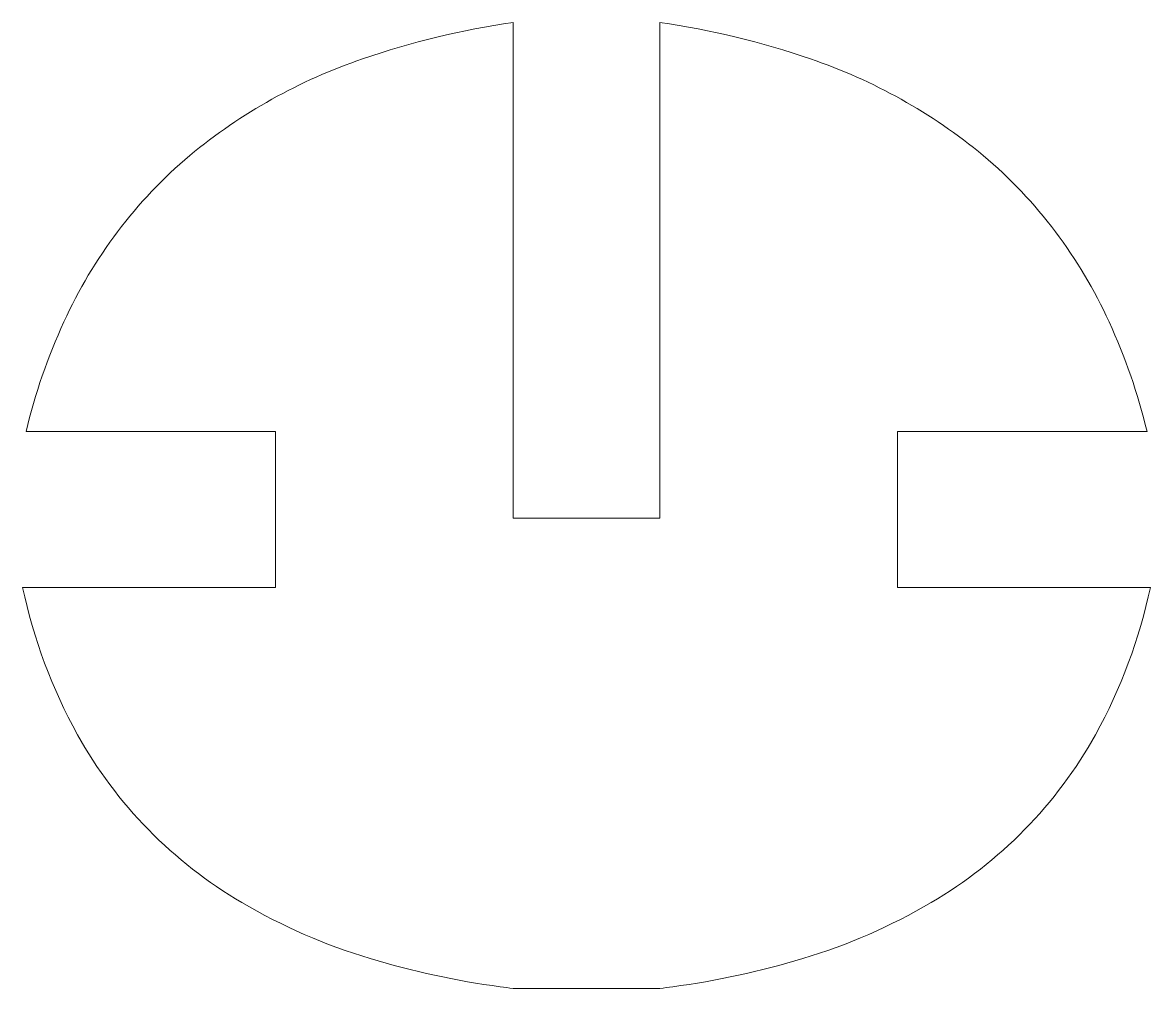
# Model space of a CAD drawing. Header units: millimetres. Extents: x 3271.8 to 3295.3, y 1465 to 1485.1.
import ezdxf

# ---------------------------------------------------------------- set-up
doc = ezdxf.new("R2010")
doc.units = ezdxf.units.MM

msp = doc.modelspace()

# ---------------------------------------------------------------- linework, layer by layer
at = {"lineweight": 20}
for p, q in [((3282.022, 1474.774), (3282.022, 1485.126)), ((3285.088, 1474.774), (3285.088, 1485.126)), ((3277.06, 1476.588), (3271.849, 1476.588)), ((3277.06, 1473.332), (3277.06, 1476.588)), ((3290.051, 1476.588), (3295.262, 1476.588)), ((3290.051, 1473.332), (3290.051, 1476.588)), ((3282.022, 1474.774), (3285.088, 1474.774)), ((3271.777, 1473.332), (3277.06, 1473.332)), ((3295.334, 1473.332), (3290.051, 1473.332)), ((3282.022, 1464.956), (3285.088, 1464.956))]:
    msp.add_line(p, q, dxfattribs=at)
for points in [[(3282.022, 1485.126, 0.047545), (3278.879, 1484.367, 0.091003), (3275.27, 1482.352, 0.110892), (3272.641, 1478.875, 0.048597), (3271.849, 1476.588)], [(3285.088, 1485.126, -0.047545), (3288.232, 1484.367, -0.091003), (3291.841, 1482.352, -0.110892), (3294.469, 1478.875, -0.048597), (3295.262, 1476.588)], [(3271.777, 1473.332, 0.072683), (3272.924, 1470.255, 0.13381), (3276.357, 1466.75, 0.060157), (3279.037, 1465.581, 0.040329), (3281.755, 1464.991, 0.003251), (3282.022, 1464.956)], [(3295.334, 1473.332, -0.072683), (3294.186, 1470.255, -0.13381), (3290.754, 1466.75, -0.060157), (3288.074, 1465.581, -0.040329), (3285.356, 1464.991, -0.003251), (3285.088, 1464.956)]]:
    msp.add_lwpolyline(points, format="xyb", dxfattribs=at)

doc.saveas('drawing.dxf')
